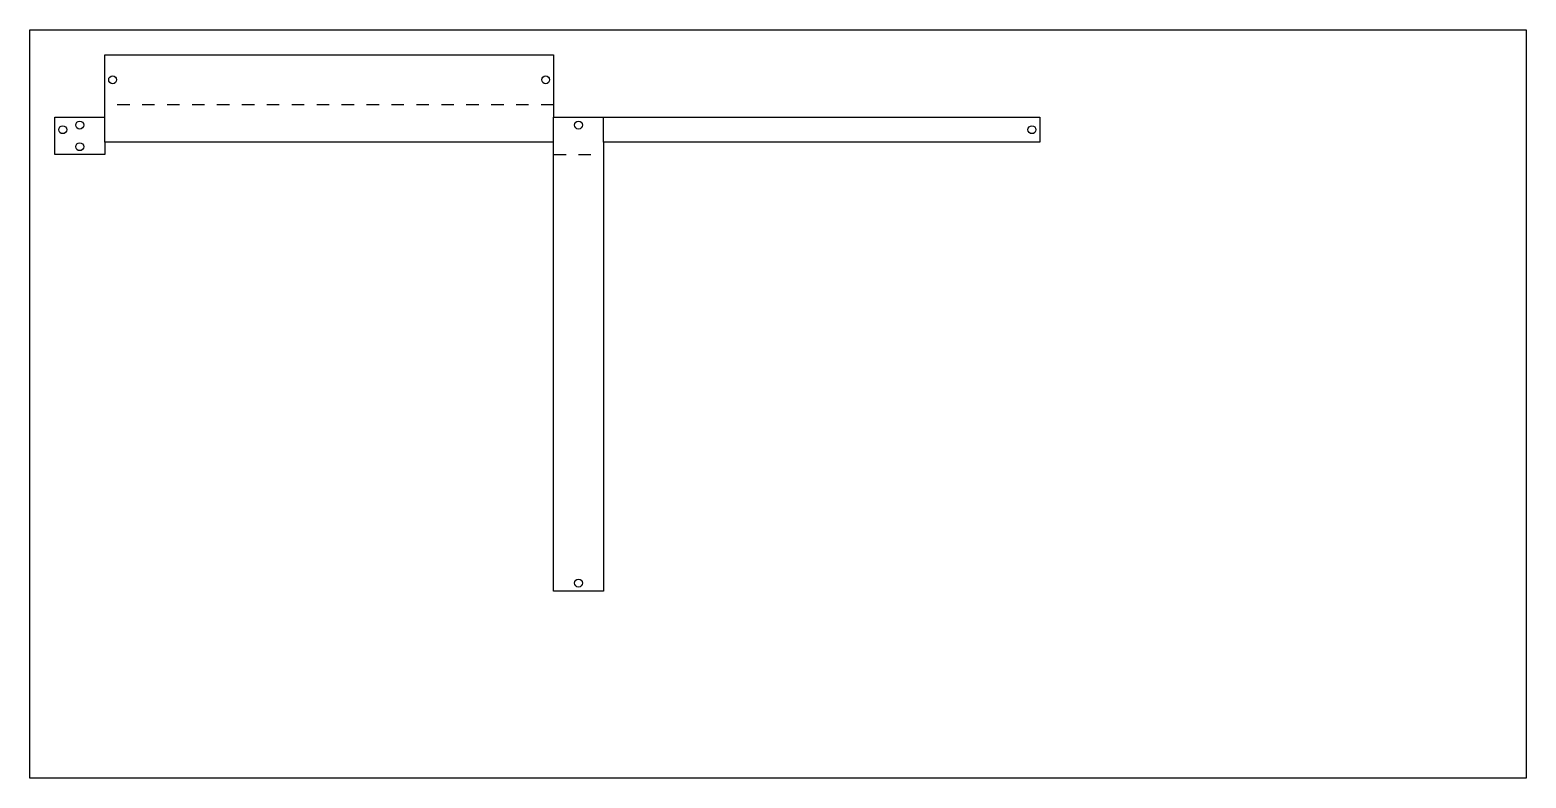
# Model space of a CAD drawing. Header units: metres. Extents: x 0 to 600, y -1550 to 300.
# Drawn here: x 0 to 600, y -310 to -10 of the extents above; entities that cross this region are included whole.
import ezdxf

# ---------------------------------------------------------------- set-up
doc = ezdxf.new("R2010")
doc.units = ezdxf.units.M

msp = doc.modelspace()

# ---------------------------------------------------------------- linework, layer by layer
at = {"layer": '3'}
for p, q in [((30, -45), (30, -20)), ((30, -20), (210, -20)), ((210, -20), (210, -45)), ((31.5875, -30), (31.708341, -29.39249)), ((31.708341, -30.60751), (31.5875, -30)), ((31.708341, -29.39249), (32.052468, -28.877468)), ((32.052468, -28.877468), (32.56749, -28.533341)), ((32.56749, -28.533341), (33.175, -28.4125)), ((33.175, -28.4125), (33.78251, -28.533341)), ((33.78251, -28.533341), (34.297532, -28.877468)), ((34.297532, -28.877468), (34.641659, -29.39249)), ((34.641659, -29.39249), (34.7625, -30)), ((34.7625, -30), (34.641659, -30.60751)), ((205.2375, -30), (205.358341, -29.39249)), ((205.358341, -30.60751), (205.2375, -30)), ((205.358341, -29.39249), (205.702468, -28.877468)), ((205.702468, -28.877468), (206.21749, -28.533341)), ((206.21749, -28.533341), (206.825, -28.4125)), ((206.825, -28.4125), (207.43251, -28.533341)), ((207.43251, -28.533341), (207.947532, -28.877468)), ((207.947532, -28.877468), (208.291659, -29.39249)), ((208.291659, -29.39249), (208.4125, -30)), ((208.4125, -30), (208.291659, -30.60751)), ((32.052468, -31.122532), (31.708341, -30.60751)), ((32.56749, -31.466659), (32.052468, -31.122532)), ((33.175, -31.5875), (32.56749, -31.466659)), ((33.78251, -31.466659), (33.175, -31.5875)), ((34.297532, -31.122532), (33.78251, -31.466659)), ((34.641659, -30.60751), (34.297532, -31.122532)), ((205.702468, -31.122532), (205.358341, -30.60751)), ((206.21749, -31.466659), (205.702468, -31.122532)), ((206.825, -31.5875), (206.21749, -31.466659)), ((207.43251, -31.466659), (206.825, -31.5875)), ((207.947532, -31.122532), (207.43251, -31.466659)), ((208.291659, -30.60751), (207.947532, -31.122532)), ((10, -60), (10, -45)), ((10, -45), (30, -45)), ((18.4125, -48.175), (18.533341, -47.56749)), ((18.533341, -47.56749), (18.877468, -47.052468)), ((18.877468, -47.052468), (19.39249, -46.708341)), ((19.39249, -46.708341), (20, -46.5875)), ((20, -46.5875), (20.60751, -46.708341)), ((20.60751, -46.708341), (21.122532, -47.052468)), ((21.122532, -47.052468), (21.466659, -47.56749)), ((21.466659, -47.56749), (21.5875, -48.175)), ((210, -45), (405, -45)), ((218.4125, -48.175), (218.533341, -47.56749)), ((218.533341, -47.56749), (218.877468, -47.052468)), ((218.877468, -47.052468), (219.39249, -46.708341)), ((219.39249, -46.708341), (220, -46.5875)), ((220, -46.5875), (220.60751, -46.708341)), ((220.60751, -46.708341), (221.122532, -47.052468)), ((221.122532, -47.052468), (221.466659, -47.56749)), ((221.466659, -47.56749), (221.5875, -48.175)), ((405, -45), (405, -55)), ((11.5875, -50), (11.708341, -49.39249)), ((11.708341, -50.60751), (11.5875, -50)), ((11.708341, -49.39249), (12.052468, -48.877468)), ((12.052468, -51.122532), (11.708341, -50.60751)), ((12.052468, -48.877468), (12.56749, -48.533341)), ((12.56749, -51.466659), (12.052468, -51.122532)), ((12.56749, -48.533341), (13.175, -48.4125)), ((13.175, -51.5875), (12.56749, -51.466659)), ((13.175, -48.4125), (13.78251, -48.533341)), ((13.78251, -51.466659), (13.175, -51.5875)), ((13.78251, -48.533341), (14.297532, -48.877468)), ((14.297532, -51.122532), (13.78251, -51.466659)), ((14.297532, -48.877468), (14.641659, -49.39249)), ((14.641659, -50.60751), (14.297532, -51.122532)), ((14.641659, -49.39249), (14.7625, -50)), ((14.7625, -50), (14.641659, -50.60751)), ((18.533341, -48.78251), (18.4125, -48.175)), ((18.877468, -49.297532), (18.533341, -48.78251)), ((19.39249, -49.641659), (18.877468, -49.297532)), ((20, -49.7625), (19.39249, -49.641659)), ((20.60751, -49.641659), (20, -49.7625)), ((21.122532, -49.297532), (20.60751, -49.641659)), ((21.466659, -48.78251), (21.122532, -49.297532)), ((21.5875, -48.175), (21.466659, -48.78251)), ((218.533341, -48.78251), (218.4125, -48.175)), ((218.877468, -49.297532), (218.533341, -48.78251)), ((219.39249, -49.641659), (218.877468, -49.297532)), ((220, -49.7625), (219.39249, -49.641659)), ((220.60751, -49.641659), (220, -49.7625)), ((221.122532, -49.297532), (220.60751, -49.641659)), ((221.466659, -48.78251), (221.122532, -49.297532)), ((221.5875, -48.175), (221.466659, -48.78251)), ((400.2375, -50), (400.358341, -49.39249)), ((400.358341, -50.60751), (400.2375, -50)), ((400.358341, -49.39249), (400.702468, -48.877468)), ((400.702468, -51.122532), (400.358341, -50.60751)), ((400.702468, -48.877468), (401.21749, -48.533341)), ((401.21749, -51.466659), (400.702468, -51.122532)), ((401.21749, -48.533341), (401.825, -48.4125)), ((401.825, -51.5875), (401.21749, -51.466659)), ((401.825, -48.4125), (402.43251, -48.533341)), ((402.43251, -51.466659), (401.825, -51.5875)), ((402.43251, -48.533341), (402.947532, -48.877468)), ((402.947532, -51.122532), (402.43251, -51.466659)), ((402.947532, -48.877468), (403.291659, -49.39249)), ((403.291659, -50.60751), (402.947532, -51.122532)), ((403.291659, -49.39249), (403.4125, -50)), ((403.4125, -50), (403.291659, -50.60751)), ((30, -60), (10, -60)), ((18.4125, -56.825), (18.533341, -56.21749)), ((18.533341, -57.43251), (18.4125, -56.825)), ((18.533341, -56.21749), (18.877468, -55.702468)), ((18.877468, -57.947532), (18.533341, -57.43251)), ((18.877468, -55.702468), (19.39249, -55.358341)), ((19.39249, -58.291659), (18.877468, -57.947532)), ((19.39249, -55.358341), (20, -55.2375)), ((20, -58.4125), (19.39249, -58.291659)), ((20, -55.2375), (20.60751, -55.358341)), ((20.60751, -58.291659), (20, -58.4125)), ((20.60751, -55.358341), (21.122532, -55.702468)), ((21.122532, -57.947532), (20.60751, -58.291659)), ((21.122532, -55.702468), (21.466659, -56.21749)), ((21.466659, -57.43251), (21.122532, -57.947532)), ((21.466659, -56.21749), (21.5875, -56.825)), ((21.5875, -56.825), (21.466659, -57.43251)), ((210, -55), (30, -55)), ((30, -55), (30, -60)), ((210, -235), (210, -55)), ((405, -55), (230, -55)), ((230, -55), (230, -235)), ((218.4125, -231.825), (218.533341, -231.21749)), ((218.533341, -232.43251), (218.4125, -231.825)), ((218.533341, -231.21749), (218.877468, -230.702468)), ((218.877468, -232.947532), (218.533341, -232.43251)), ((218.877468, -230.702468), (219.39249, -230.358341)), ((219.39249, -233.291659), (218.877468, -232.947532)), ((219.39249, -230.358341), (220, -230.2375)), ((220, -233.4125), (219.39249, -233.291659)), ((220, -230.2375), (220.60751, -230.358341)), ((220.60751, -233.291659), (220, -233.4125)), ((220.60751, -230.358341), (221.122532, -230.702468)), ((221.122532, -232.947532), (220.60751, -233.291659)), ((221.122532, -230.702468), (221.466659, -231.21749)), ((221.466659, -232.43251), (221.122532, -232.947532)), ((221.466659, -231.21749), (221.5875, -231.825)), ((221.5875, -231.825), (221.466659, -232.43251)), ((230, -235), (210, -235))]:
    msp.add_line(p, q, dxfattribs=at)
at = {"layer": 'fold-line'}
for p, q in [((40, -40), (35, -40)), ((50, -40), (45, -40)), ((60, -40), (55, -40)), ((70, -40), (65, -40)), ((80, -40), (75, -40)), ((90, -40), (85, -40)), ((100, -40), (95, -40)), ((110, -40), (105, -40)), ((120, -40), (115, -40)), ((130, -40), (125, -40)), ((140, -40), (135, -40)), ((150, -40), (145, -40)), ((160, -40), (155, -40)), ((170, -40), (165, -40)), ((180, -40), (175, -40)), ((190, -40), (185, -40)), ((200, -40), (195, -40)), ((210, -40), (205, -40)), ((30, -55), (30, -45)), ((210, -55), (210, -45)), ((230, -55), (230, -45)), ((210, -60), (215, -60)), ((220, -60), (225, -60))]:
    msp.add_line(p, q, dxfattribs=at)
at = {"layer": 'sheet_boundary_2'}
for p, q in [((0, -10), (600, -10)), ((0, -310), (0, -10)), ((600, -10), (600, -310)), ((600, -310), (0, -310))]:
    msp.add_line(p, q, dxfattribs=at)

doc.saveas('drawing.dxf')
